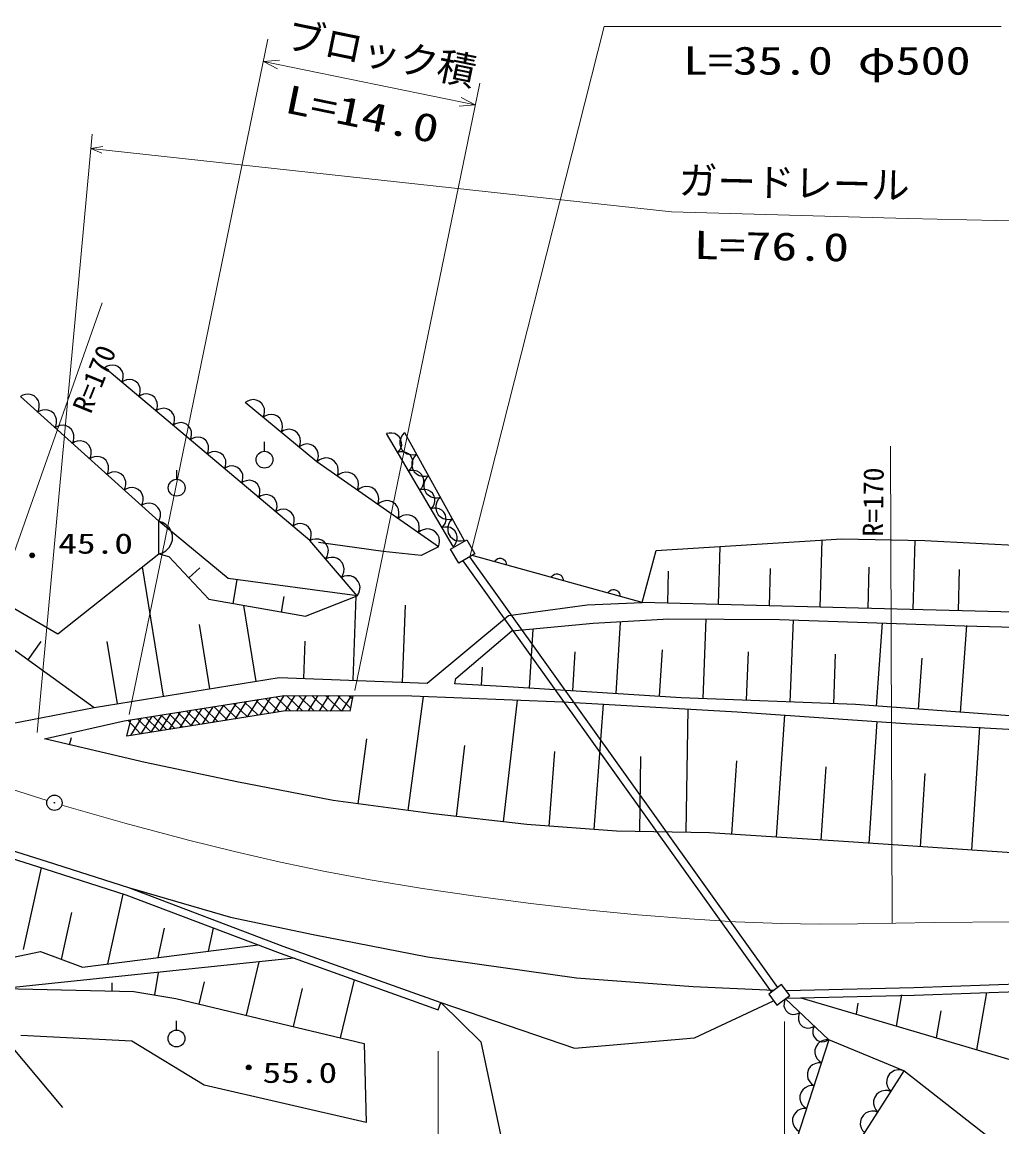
# Model space of a CAD drawing. Units: millimetres, scale not verified. Extents: x 40000 to 680000, y 20000 to 380000.
# Drawn here: x 161274 to 224916, y 247134 to 318900 of the extents above; entities that cross this region are included whole.
import ezdxf
from ezdxf.enums import TextEntityAlignment as Align

# ---------------------------------------------------------------- set-up
doc = ezdxf.new("R2010")
doc.units = ezdxf.units.MM
doc.header["$LTSCALE"] = 1000
doc.linetypes.add('CHAIN', pattern=[18.5, 12, -1.5, 3.5, -1.5])
for name, color, linetype, lineweight in [('M-BGD', 7, 'Continuous', 25), ('M-BMK', 2, 'CHAIN', 13), ('M-BMK-SRVR', 3, 'Continuous', 25), ('M-OTRS', 6, 'Continuous', 25), ('M-STR-HTXT', 7, 'Continuous', 13)]:
    doc.layers.add(name, color=color, linetype=linetype, lineweight=lineweight)
doc.styles.add('ＭＳ ゴシック', font='')
doc.styles.get('ＭＳ ゴシック').set_extended_font_data('MS Gothic')

msp = doc.modelspace()

# ---------------------------------------------------------------- linework, layer by layer
at = {"layer": 'M-BGD'}
for p, q in [((179963, 285221), (166641, 296450)), ((170151, 286480), (161161, 294570)), ((180426, 290346), (175763, 294191)), ((189282, 284844), (184954, 292172)), ((186111, 292231), (189994, 285230)), ((177018, 291033), (177018, 291624)), ((188317, 284808), (180426, 290346)), ((171315, 289210), (171316, 289801)), ((170150, 284351), (170151, 286480)), ((174659, 282749), (170151, 286480)), ((183037, 281632), (179963, 285221)), ((184723, 284511), (180520, 285092)), ((189104, 284667), (190151, 285274)), ((190151, 285274), (190685, 284354)), ((202453, 284583), (214512, 285327)), ((213117, 280886), (213233, 285248)), ((214512, 285327), (219902, 285225)), ((219163, 280736), (219272, 285237)), ((219902, 285225), (233704, 284523)), ((163587, 279165), (170150, 284351)), ((170150, 284351), (170814, 284195)), ((170814, 284195), (173404, 281404)), ((187187, 284249), (184723, 284511)), ((188317, 284808), (187187, 284249)), ((189638, 283747), (189104, 284667)), ((190685, 284354), (189638, 283747)), ((201555, 281195), (190499, 284246)), ((201555, 281195), (202453, 284583)), ((206510, 281063), (206611, 284840)), ((170462, 275108), (169103, 283524)), ((209959, 255904), (189921, 283911)), ((210366, 256195), (190355, 284163)), ((216233, 280807), (216298, 283498)), ((172109, 282799), (172813, 283453)), ((203207, 281151), (203263, 283242)), ((209813, 280975), (209879, 283416)), ((222093, 280665), (222157, 283331)), ((183037, 281632), (174659, 282749)), ((174976, 281129), (175245, 282671)), ((173404, 281404), (179691, 280306)), ((178119, 280580), (178294, 281581)), ((179691, 280306), (183037, 281632)), ((182781, 276144), (182981, 281609)), ((160000, 281259), (163587, 279165)), ((176467, 276077), (175671, 281008)), ((185989, 276026), (186172, 281028)), ((192877, 280351), (197968, 281047)), ((197968, 281047), (201555, 281195)), ((214768, 280842), (201555, 281195)), ((229418, 280488), (214768, 280842)), ((187593, 275968), (192877, 280351)), ((198359, 279851), (203292, 280148)), ((199865, 275279), (200153, 279904)), ((203292, 280148), (210468, 280096)), ((205507, 274959), (205713, 280131)), ((210468, 280096), (222485, 279693)), ((211162, 274733), (211375, 280067)), ((173465, 275592), (172791, 279766)), ((189439, 276266), (193077, 279354)), ((193077, 279354), (198359, 279851)), ((194229, 275629), (194467, 279462)), ((216769, 274463), (217167, 279882)), ((222231, 274063), (222645, 279708)), ((222485, 279693), (229411, 279492)), ((160230, 278518), (165959, 274380)), ((161662, 277484), (162517, 278667)), ((167460, 274623), (166807, 278668)), ((179572, 276261), (179661, 278695)), ((197047, 275454), (197205, 277992)), ((202684, 275103), (202871, 278117)), ((208334, 274846), (208461, 278004)), ((213990, 274620), (214118, 277834)), ((219500, 274263), (219744, 277582)), ((165959, 274380), (177968, 276320)), ((177968, 276320), (187593, 275968)), ((191104, 275817), (191173, 276993)), ((189389, 275917), (189439, 276266)), ((192820, 275717), (189389, 275917)), ((204093, 275016), (192820, 275717)), ((167906, 273508), (178305, 275160)), ((178305, 275160), (186591, 275128)), ((182594, 274144), (182788, 275143)), ((186355, 267691), (187344, 275099)), ((186591, 275128), (196388, 274748)), ((215404, 274563), (204093, 275016)), ((160575, 273336), (165959, 274380)), ((178382, 274160), (168081, 272523)), ((182594, 274144), (178382, 274160)), ((192535, 266949), (193447, 274862)), ((196388, 274748), (207723, 274105)), ((198425, 266446), (199037, 274597)), ((204414, 266270), (204532, 274286)), ((226328, 273763), (215404, 274563)), ((162724, 272348), (167906, 273508)), ((168081, 272523), (168330, 273575)), ((207723, 274105), (218653, 273346)), ((210277, 265955), (210809, 273891)), ((216295, 265554), (216815, 273474)), ((218653, 273346), (239407, 272178)), ((222957, 265116), (223481, 273090)), ((169269, 270799), (162724, 272348)), ((164360, 271961), (164473, 272438)), ((183099, 268125), (183661, 272333)), ((189500, 267298), (190031, 271908)), ((195510, 266665), (195875, 271521)), ((175218, 269552), (169269, 270799)), ((201393, 266314), (201465, 271200)), ((207375, 266150), (207695, 270915)), ((213179, 265761), (213498, 270518)), ((219626, 265335), (219938, 270094)), ((181471, 268342), (175218, 269552)), ((187983, 267473), (181471, 268342)), ((194053, 266774), (187983, 267473)), ((199883, 266337), (194053, 266774)), ((205924, 266247), (199883, 266337)), ((156854, 265744), (162745, 263899)), ((157005, 266220), (162896, 264375)), ((214629, 265664), (205924, 266247)), ((227953, 264788), (214629, 265664)), ((162896, 264375), (168182, 262675)), ((161363, 258652), (162540, 263964)), ((162745, 263899), (168017, 262203)), ((168182, 262675), (178201, 258884)), ((168182, 262675), (174810, 260759)), ((166833, 257717), (167840, 262260)), ((168017, 262203), (178029, 258415)), ((163834, 258018), (164510, 261070)), ((174810, 260759), (180177, 259623)), ((170108, 258131), (170533, 260046)), ((173383, 258544), (173716, 260047)), ((180177, 259623), (187596, 258180)), ((157592, 257513), (162472, 258525)), ((162472, 258525), (165196, 257511)), ((165196, 257511), (176611, 258951)), ((178029, 258415), (188299, 254748)), ((178201, 258884), (188467, 255219)), ((178950, 258086), (157626, 255865)), ((175841, 254386), (176667, 257848)), ((187596, 258180), (197277, 256824)), ((169888, 255703), (170127, 257167)), ((167120, 255958), (167132, 256497)), ((172781, 255116), (173122, 256548)), ((181961, 252927), (182859, 256691)), ((197277, 256824), (204870, 256254)), ((204870, 256254), (210117, 256021)), ((210607, 256382), (209771, 255765)), ((211139, 255663), (210607, 256382)), ((219197, 256190), (236153, 256809)), ((219212, 255691), (236143, 256308)), ((157626, 255865), (163898, 248386)), ((160088, 256122), (168526, 255925)), ((168526, 255925), (171251, 255481)), ((178901, 253656), (179487, 256115)), ((209771, 255765), (210302, 255045)), ((210302, 255045), (211139, 255663)), ((210893, 255995), (219197, 256190)), ((210912, 255495), (219212, 255691)), ((211853, 255517), (227186, 250998)), ((218069, 253685), (218424, 255718)), ((223279, 252150), (223928, 255862)), ((171251, 255481), (183491, 252562)), ((188299, 254748), (188467, 255219)), ((188467, 255219), (191062, 252658)), ((188467, 255219), (197162, 252246)), ((204954, 252910), (210089, 255334)), ((210861, 255457), (213671, 252792)), ((215464, 254453), (215588, 255162)), ((220674, 252917), (220979, 254667)), ((171304, 253433), (171304, 254024)), ((168409, 252693), (161185, 253076)), ((173097, 249840), (168409, 252693)), ((191062, 252658), (192597, 245481)), ((197162, 252246), (204954, 252910)), ((213671, 252792), (211257, 245350)), ((218547, 250782), (213671, 252792)), ((183491, 252562), (183616, 247429)), ((218547, 250782), (211717, 240056)), ((223935, 246548), (218547, 250782)), ((183616, 247429), (173097, 249840))]:
    msp.add_line(p, q, dxfattribs=at)
for points in [[(167751, 295514), (167817, 295677), (167841, 295841), (167836, 296054), (167770, 296224), (167675, 296375), (167503, 296520), (167337, 296589), (167159, 296625), (166948, 296594), (166793, 296540), (166641, 296450)], [(168861, 294578), (168927, 294741), (168951, 294905), (168946, 295119), (168880, 295288), (168785, 295440), (168613, 295585), (168447, 295653), (168269, 295689), (168058, 295658), (167903, 295604), (167751, 295514)], [(162285, 293559), (162359, 293726), (162390, 293896), (162392, 294119), (162329, 294297), (162235, 294458), (162061, 294615), (161891, 294692), (161706, 294735), (161485, 294710), (161322, 294659), (161161, 294570)], [(169971, 293642), (170037, 293805), (170062, 293969), (170056, 294183), (169990, 294352), (169895, 294504), (169723, 294649), (169557, 294717), (169379, 294754), (169168, 294723), (169013, 294668), (168861, 294578)], [(176929, 293230), (176996, 293400), (177019, 293571), (177011, 293793), (176941, 293969), (176840, 294126), (176659, 294275), (176486, 294344), (176300, 294380), (176081, 294345), (175920, 294287), (175763, 294191)], [(163408, 292548), (163483, 292715), (163514, 292885), (163515, 293107), (163452, 293286), (163358, 293447), (163184, 293604), (163014, 293680), (162830, 293724), (162609, 293699), (162446, 293648), (162285, 293559)], [(171081, 292707), (171147, 292869), (171172, 293034), (171167, 293247), (171101, 293417), (171005, 293568), (170833, 293713), (170668, 293782), (170489, 293818), (170278, 293787), (170123, 293733), (169971, 293642)], [(172191, 291771), (172257, 291934), (172282, 292098), (172277, 292311), (172211, 292481), (172115, 292632), (171943, 292777), (171778, 292846), (171600, 292882), (171388, 292851), (171233, 292797), (171081, 292707)], [(178094, 292269), (178161, 292439), (178185, 292610), (178177, 292832), (178107, 293008), (178006, 293164), (177825, 293313), (177652, 293383), (177466, 293418), (177247, 293384), (177086, 293326), (176929, 293230)], [(164532, 291536), (164606, 291703), (164637, 291874), (164639, 292096), (164576, 292275), (164482, 292435), (164308, 292592), (164138, 292669), (163954, 292713), (163733, 292688), (163570, 292636), (163408, 292548)], [(179260, 291307), (179327, 291477), (179351, 291649), (179343, 291871), (179272, 292046), (179171, 292203), (178991, 292352), (178818, 292421), (178632, 292457), (178412, 292423), (178252, 292364), (178094, 292269)], [(185675, 290951), (185789, 291080), (185865, 291223), (185929, 291422), (185923, 291599), (185884, 291770), (185772, 291959), (185641, 292076), (185489, 292167), (185284, 292206), (185123, 292206), (184954, 292172)], [(186111, 292231), (185979, 292089), (185889, 291929), (185811, 291708), (185812, 291507), (185851, 291313), (185971, 291096), (186115, 290961), (186284, 290853), (186514, 290802), (186695, 290797), (186887, 290831)], [(165656, 290525), (165730, 290692), (165761, 290862), (165763, 291085), (165700, 291263), (165606, 291424), (165432, 291581), (165262, 291658), (165077, 291701), (164857, 291676), (164693, 291625), (164532, 291536)], [(173302, 290835), (173368, 290998), (173392, 291162), (173387, 291376), (173321, 291545), (173226, 291697), (173054, 291842), (172888, 291910), (172710, 291946), (172499, 291915), (172343, 291861), (172191, 291771)], [(180426, 290346), (180493, 290516), (180516, 290687), (180509, 290909), (180438, 291085), (180337, 291242), (180156, 291391), (179983, 291460), (179797, 291496), (179578, 291461), (179417, 291403), (179260, 291307)], [(166779, 289514), (166854, 289681), (166885, 289851), (166886, 290073), (166824, 290252), (166729, 290413), (166555, 290570), (166385, 290646), (166201, 290690), (165980, 290665), (165817, 290614), (165656, 290525)], [(174412, 289899), (174478, 290062), (174502, 290226), (174497, 290440), (174431, 290609), (174336, 290761), (174164, 290906), (173998, 290974), (173820, 291011), (173609, 290980), (173454, 290925), (173302, 290835)], [(186397, 289730), (186510, 289858), (186586, 290002), (186650, 290200), (186644, 290378), (186605, 290549), (186493, 290738), (186363, 290854), (186210, 290945), (186005, 290985), (185845, 290985), (185675, 290951)], [(186887, 290831), (186756, 290689), (186666, 290529), (186587, 290307), (186589, 290107), (186628, 289913), (186748, 289696), (186892, 289561), (187061, 289453), (187291, 289402), (187472, 289397), (187664, 289431)], [(175522, 288964), (175588, 289126), (175613, 289291), (175607, 289504), (175541, 289674), (175446, 289825), (175274, 289970), (175108, 290039), (174930, 290075), (174719, 290044), (174564, 289990), (174412, 289899)], [(181741, 289423), (181798, 289609), (181809, 289792), (181782, 290027), (181693, 290207), (181573, 290365), (181369, 290508), (181180, 290567), (180980, 290590), (180750, 290535), (180585, 290460), (180426, 290346)], [(167903, 288502), (167977, 288669), (168008, 288840), (168010, 289062), (167947, 289241), (167853, 289401), (167679, 289558), (167509, 289635), (167325, 289679), (167104, 289654), (166941, 289602), (166779, 289514)], [(183056, 288500), (183113, 288686), (183124, 288869), (183097, 289104), (183008, 289284), (182888, 289442), (182684, 289585), (182495, 289644), (182295, 289667), (182065, 289612), (181900, 289537), (181741, 289423)], [(187118, 288508), (187231, 288637), (187307, 288781), (187371, 288979), (187365, 289157), (187326, 289327), (187214, 289517), (187084, 289633), (186931, 289724), (186727, 289764), (186566, 289764), (186397, 289730)], [(187664, 289431), (187532, 289289), (187442, 289129), (187364, 288907), (187365, 288706), (187404, 288513), (187525, 288296), (187668, 288160), (187838, 288053), (188068, 288002), (188249, 287997), (188441, 288030)], [(169027, 287491), (169101, 287658), (169132, 287828), (169134, 288051), (169071, 288229), (168977, 288390), (168803, 288547), (168633, 288624), (168448, 288667), (168228, 288642), (168064, 288591), (167903, 288502)], [(176632, 288028), (176698, 288191), (176723, 288355), (176718, 288568), (176652, 288738), (176556, 288889), (176384, 289034), (176219, 289103), (176040, 289139), (175829, 289108), (175674, 289054), (175522, 288964)], [(184371, 287577), (184428, 287763), (184439, 287946), (184413, 288181), (184323, 288361), (184203, 288519), (184000, 288662), (183810, 288721), (183610, 288744), (183381, 288689), (183215, 288614), (183056, 288500)], [(187839, 287287), (187953, 287416), (188029, 287559), (188093, 287758), (188087, 287935), (188048, 288106), (187936, 288295), (187805, 288412), (187653, 288503), (187448, 288543), (187287, 288542), (187118, 288508)], [(177742, 287092), (177808, 287255), (177833, 287419), (177828, 287633), (177762, 287802), (177666, 287954), (177494, 288099), (177329, 288167), (177151, 288203), (176939, 288172), (176784, 288118), (176632, 288028)], [(185687, 286654), (185743, 286840), (185755, 287023), (185728, 287258), (185639, 287438), (185519, 287596), (185315, 287739), (185126, 287798), (184926, 287821), (184696, 287766), (184530, 287691), (184371, 287577)], [(188441, 288030), (188309, 287889), (188219, 287729), (188141, 287507), (188142, 287306), (188181, 287113), (188301, 286895), (188445, 286760), (188614, 286653), (188844, 286602), (189025, 286597), (189217, 286630)], [(170151, 286480), (170225, 286647), (170256, 286817), (170258, 287039), (170195, 287218), (170101, 287379), (169926, 287536), (169756, 287612), (169572, 287656), (169351, 287631), (169188, 287580), (169027, 287491)], [(178853, 286156), (178919, 286319), (178943, 286483), (178938, 286697), (178872, 286866), (178777, 287018), (178605, 287163), (178439, 287231), (178261, 287268), (178050, 287237), (177894, 287182), (177742, 287092)], [(188561, 286066), (188674, 286195), (188750, 286338), (188814, 286537), (188808, 286714), (188769, 286885), (188657, 287074), (188527, 287190), (188374, 287282), (188169, 287321), (188009, 287321), (187839, 287287)], [(170150, 284351), (170395, 284431), (170602, 284559), (170836, 284766), (170964, 285000), (171044, 285250), (171044, 285580), (170964, 285830), (170837, 286064), (170603, 286272), (170395, 286394), (170151, 286480)], [(187002, 285731), (187059, 285917), (187070, 286100), (187043, 286335), (186954, 286515), (186834, 286673), (186630, 286816), (186441, 286875), (186241, 286898), (186011, 286843), (185845, 286768), (185687, 286654)], [(189217, 286630), (189086, 286488), (188996, 286329), (188917, 286107), (188919, 285906), (188958, 285712), (189078, 285495), (189222, 285360), (189391, 285252), (189621, 285201), (189802, 285197), (189994, 285230)], [(179963, 285221), (180029, 285383), (180053, 285548), (180048, 285761), (179982, 285931), (179887, 286082), (179715, 286227), (179549, 286296), (179371, 286332), (179160, 286301), (179005, 286247), (178853, 286156)], [(188317, 284808), (188374, 284994), (188385, 285177), (188358, 285412), (188269, 285592), (188149, 285750), (187945, 285893), (187756, 285952), (187556, 285975), (187326, 285920), (187161, 285845), (187002, 285731)], [(189282, 284844), (189395, 284973), (189471, 285117), (189535, 285315), (189529, 285493), (189490, 285663), (189378, 285853), (189248, 285969), (189095, 286060), (188891, 286100), (188730, 286100), (188561, 286066)], [(180987, 284024), (181087, 284187), (181142, 284359), (181173, 284588), (181133, 284781), (181057, 284960), (180898, 285145), (180733, 285248), (180548, 285318), (180317, 285322), (180141, 285291), (179963, 285221)], [(182012, 282828), (182111, 282991), (182166, 283162), (182198, 283392), (182157, 283585), (182082, 283764), (181923, 283949), (181758, 284051), (181573, 284121), (181342, 284125), (181166, 284094), (180987, 284024)], [(191956, 283844), (192011, 283925), (192078, 283987), (192175, 284052), (192272, 284074), (192370, 284076), (192490, 284043), (192573, 283991), (192645, 283922), (192697, 283816), (192723, 283728), (192727, 283632)], [(183037, 281632), (183136, 281794), (183191, 281966), (183223, 282195), (183182, 282389), (183106, 282568), (182948, 282753), (182782, 282855), (182598, 282925), (182366, 282929), (182191, 282898), (182012, 282828)], [(195641, 282827), (195697, 282907), (195764, 282970), (195860, 283034), (195958, 283057), (196056, 283059), (196176, 283026), (196259, 282974), (196331, 282905), (196383, 282799), (196408, 282711), (196413, 282614)], [(199327, 281810), (199382, 281890), (199449, 281953), (199546, 282017), (199644, 282040), (199742, 282042), (199861, 282009), (199944, 281957), (200016, 281888), (200068, 281782), (200094, 281694), (200098, 281597)], [(210861, 255457), (210794, 255316), (210763, 255172), (210757, 254982), (210807, 254828), (210883, 254689), (211029, 254551), (211172, 254482), (211328, 254440), (211517, 254457), (211658, 254497), (211798, 254569)], [(211798, 254569), (211731, 254428), (211700, 254283), (211694, 254094), (211744, 253940), (211820, 253800), (211966, 253662), (212109, 253593), (212265, 253552), (212454, 253568), (212595, 253608), (212735, 253681)], [(212735, 253681), (212668, 253540), (212637, 253395), (212631, 253205), (212680, 253051), (212757, 252912), (212902, 252774), (213046, 252705), (213202, 252663), (213391, 252680), (213532, 252720), (213671, 252792)], [(213671, 252792), (213482, 252792), (213308, 252750), (213097, 252658), (212955, 252523), (212842, 252366), (212767, 252135), (212766, 251942), (212803, 251750), (212919, 251552), (213037, 251419), (213188, 251304)], [(213188, 251304), (212999, 251304), (212825, 251261), (212614, 251169), (212472, 251035), (212359, 250878), (212284, 250647), (212283, 250454), (212320, 250261), (212436, 250063), (212554, 249930), (212705, 249815)], [(218547, 250782), (218361, 250830), (218179, 250832), (217948, 250796), (217774, 250699), (217623, 250574), (217491, 250366), (217441, 250176), (217427, 249978), (217492, 249753), (217573, 249593), (217693, 249441)], [(212705, 249815), (212516, 249815), (212342, 249773), (212131, 249681), (211989, 249546), (211876, 249389), (211801, 249159), (211800, 248966), (211837, 248773), (211953, 248575), (212071, 248442), (212222, 248327)], [(217693, 249441), (217507, 249489), (217325, 249492), (217094, 249455), (216920, 249359), (216769, 249233), (216637, 249025), (216587, 248836), (216574, 248637), (216638, 248412), (216719, 248252), (216839, 248100)], [(212222, 248327), (212033, 248327), (211859, 248285), (211648, 248193), (211506, 248058), (211393, 247901), (211318, 247670), (211318, 247477), (211354, 247285), (211470, 247086), (211588, 246954), (211739, 246839)], [(216839, 248100), (216653, 248148), (216471, 248151), (216241, 248114), (216066, 248018), (215916, 247892), (215783, 247685), (215733, 247495), (215720, 247296), (215784, 247072), (215866, 246911), (215986, 246760)]]:
    msp.add_lwpolyline(points, dxfattribs=at)
for centre, radius in [((177017, 290476), 548), ((171315, 288654), 548), ((161926, 284260), 150), ((161926, 284260), 131), ((161926, 284260), 112), ((161926, 284260), 93.8), ((161926, 284260), 75), ((161926, 284260), 56.2), ((161926, 284259), 37.5), ((161926, 284260), 18.8), ((171303, 252877), 548), ((175993, 250998), 150), ((175993, 250998), 131), ((175993, 250998), 112), ((175993, 250998), 93.8), ((175993, 250998), 75), ((175993, 250998), 56.2), ((175993, 250998), 37.5), ((175993, 250998), 18.8)]:
    msp.add_circle(centre, radius, dxfattribs=at)
at = {"layer": 'M-BMK'}
for points in [[(108378, 287631), (113091, 285965), (117797, 284313), (122513, 282658), (127217, 280997), (131928, 279324), (136623, 277635), (141316, 275911), (145993, 274175), (150688, 272458), (154543, 271095), (158427, 269785), (160661, 269056), (162897, 268333)], [(163853, 268041), (167954, 266870), (172082, 265754), (175060, 265014), (178062, 264330), (180959, 263733), (183877, 263193), (187288, 262626), (190720, 262117), (194308, 261642), (197904, 261228), (201265, 260905), (204630, 260642), (207614, 260460), (210611, 260337), (213070, 260297), (215538, 260317), (220526, 260403), (225525, 260452)]]:
    msp.add_lwpolyline(points, dxfattribs=at)
at = {"layer": 'M-BMK-SRVR'}
for radius in [498, 15]:
    msp.add_circle((163375, 268186), radius, dxfattribs=at)
at = {"layer": 'M-OTRS'}
for p, q in [((176602, 274890), (175896, 273765)), ((176445, 274865), (177341, 273995)), ((177416, 275019), (176710, 273894)), ((177094, 274968), (177990, 274098)), ((178285, 275157), (177579, 274032)), ((177764, 275074), (178705, 274159)), ((178994, 275158), (178368, 274160)), ((178452, 275160), (179485, 274156)), ((179721, 275155), (179095, 274157)), ((179219, 275157), (180252, 274153)), ((180489, 275152), (179863, 274154)), ((180104, 275153), (181137, 274149)), ((181201, 275149), (180575, 274152)), ((180989, 275150), (182022, 274146)), ((181908, 275146), (181282, 274149)), ((181756, 275147), (182625, 274302)), ((182646, 275144), (182020, 274146)), ((182529, 275144), (182747, 274933)), ((172236, 274196), (171530, 273071)), ((171945, 274150), (172840, 273280)), ((172942, 274308), (172236, 273184)), ((172526, 274242), (173422, 273372)), ((173670, 274424), (172964, 273299)), ((173096, 274333), (173991, 273462)), ((174350, 274532), (173644, 273407)), ((173718, 274432), (174613, 273561)), ((174336, 274530), (175231, 273659)), ((175168, 274662), (174462, 273537)), ((175016, 274638), (175911, 273767)), ((175821, 274766), (175115, 273641)), ((175705, 274747), (176601, 273877)), ((168139, 273545), (168974, 272665)), ((169014, 273684), (168308, 272559)), ((168770, 273645), (169665, 272775)), ((169691, 273792), (168985, 272667)), ((169308, 273731), (170203, 272861)), ((170343, 273895), (169637, 272771)), ((169790, 273807), (170685, 272937)), ((170922, 273987), (170216, 272863)), ((170309, 273890), (171204, 273019)), ((170828, 273972), (171723, 273102)), ((171540, 274085), (170834, 272961)), ((171380, 274060), (172275, 273190))]:
    msp.add_line(p, q, dxfattribs=at)
at = {"layer": 'M-STR-HTXT'}
for p, q in [((190355, 284163), (199077, 318613)), ((199077, 318613), (224871, 318605)), ((168231, 273916), (177245, 317790)), ((176948, 316343), (190707, 313517)), ((190996, 314927), (182894, 275489)), ((162253, 272764), (165826, 311628)), ((165739, 310685), (203458, 306573)), ((203458, 306573), (218779, 306134)), ((253035, 305400), (218779, 306134)), ((155867, 270641), (166475, 300654)), ((217681, 291356), (217797, 260358)), ((210794, 253986), (210785, 228262)), ((188292, 231856), (188298, 252064))]:
    msp.add_line(p, q, dxfattribs=at)
for points in [[(177870, 315860), (176948, 316343), (177985, 316421)], [(189785, 313999), (190707, 313517), (189670, 313439)], [(166461, 310389), (165739, 310685), (166508, 310816)]]:
    msp.add_lwpolyline(points, dxfattribs=at)

# ---------------------------------------------------------------- texts
at = {"layer": 'M-BGD', "style": 'ＭＳ ゴシック', "width": 1.35}
for s, p in [('45.0', (163626, 283975)), ('55.0', (176892, 249598))]:
    msp.add_text(s, height=1320, rotation=359.981, dxfattribs=at).set_placement(p, align=Align.BOTTOM_LEFT)
at = {"layer": 'M-STR-HTXT', "style": 'ＭＳ ゴシック'}
for s, height, rotation, p in [('ブロック積', 1833, 348.381, (178197, 316707)), ('ガードレール', 1833, 358.681, (203900, 307171)), ('R=170', 1320, 67.881, (166100, 293245)), ('R=170', 1320, 89.281, (217581, 285463))]:
    msp.add_text(s, height=height, rotation=rotation, dxfattribs=at).set_placement(p, align=Align.BOTTOM_LEFT)
for s, rotation, width, p in [('L=35.0 φ500', 359.981, 1.3, (204208, 314938)), ('L=14.0', 348.381, 1.35, (178130, 312506)), ('L=76.0', 359.081, 1.35, (204867, 302966))]:
    msp.add_text(s, height=1833, rotation=rotation, dxfattribs=dict(at, width=width)).set_placement(p, align=Align.BOTTOM_LEFT)

doc.saveas('drawing.dxf')
